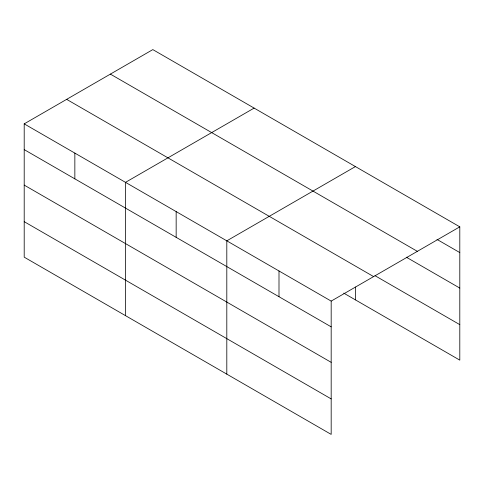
<?xml version="1.0" encoding="UTF-8"?>
<svg xmlns="http://www.w3.org/2000/svg" width="484" height="484" viewBox="0 0 484 484"><rect width="100%" height="100%" fill="white"/><g stroke="black" fill="none" stroke-linecap="round" stroke-linejoin="round"><path stroke-width="0.73" d="M331.177 362.334L331.177 301.096L24.2 123.862L24.2 257.161L331.177 434.396L331.177 362.334L24.2 185.1M343.737 293.129L459.8 360.138L459.8 226.839L152.823 49.604L24.2 123.862M254.124 108.095L125.501 182.353L125.501 315.647M355.425 166.581L226.808 240.838L226.808 374.132M331.177 301.096L459.8 226.839M436.967 239.405L459.8 252.581M110.376 74.112L417.353 251.341M406.306 257.192L459.8 288.077M374.997 275.68L459.8 324.643M66.647 99.359L373.624 276.594M24.2 149.61L331.177 326.845M24.2 221.666L331.177 398.901M355.425 287.036L355.425 299.874M278.996 270.967L278.996 296.71M176.158 211.593L176.158 237.341M74.851 153.107L74.851 178.85"/></g></svg>
